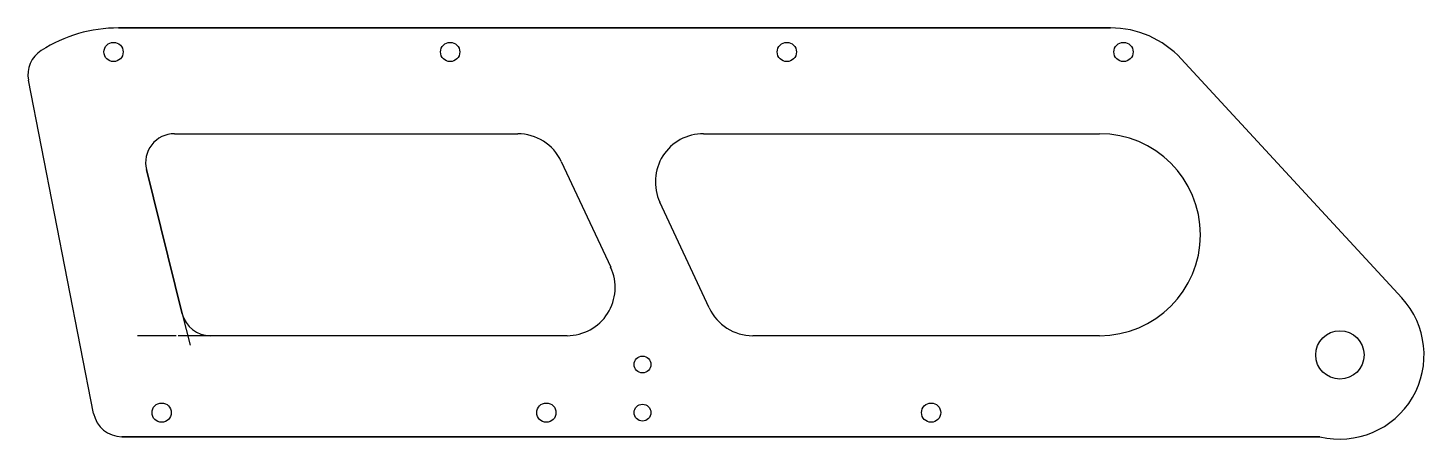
# Model space of a CAD drawing. Header units: millimetres. Extents: x 37 to 328, y -18 to 68.
import ezdxf

# ---------------------------------------------------------------- set-up
doc = ezdxf.new("R2010")
doc.units = ezdxf.units.MM
doc.linetypes.add('CENTERX2', pattern=[20.32, 12.7, -2.54, 2.54, -2.54])

msp = doc.modelspace()

# ---------------------------------------------------------------- linework, layer by layer
at = {"color": 7, "linetype": 'Continuous'}
for p, q in [((262.31, 68), (56.06, 68)), ((322.86, 11.87), (277, 61.56)), ((50.86, -12.15), (37.31, 57.11)), ((67.67, 46), (139.04, 46)), ((177.66, 46), (260, 46)), ((61.85, 38.56), (69.29, 8.56)), ((148.11, 40.23), (158.37, 18.23)), ((178.86, 9.77), (168.6, 31.77)), ((69.29, 8.56), (70.9, 2.06)), ((75.11, 4), (68.42, 4)), ((149.3, 4), (75.11, 4)), ((260, 4), (187.92, 4)), ((56.75, -17), (305.85, -17))]:
    msp.add_line(p, q, dxfattribs=at)
at = {"color": 7, "linetype": 'Continuous', "lineweight": 25}
for p, q in [((56.06, 68), (262.31, 68)), ((277, 61.56), (322.86, 11.87)), ((50.86, -12.15), (37.31, 57.11)), ((67.67, 46), (139.04, 46)), ((177.66, 46), (260, 46)), ((69.29, 8.56), (61.85, 38.56)), ((148.11, 40.23), (158.37, 18.23)), ((178.86, 9.77), (168.6, 31.77)), ((149.3, 4), (75.11, 4)), ((260, 4), (187.92, 4)), ((305.85, -17), (56.75, -17))]:
    msp.add_line(p, q, dxfattribs=at)
at = {"color": 7, "linetype": 'CENTERX2'}
msp.add_line((149.3, 4), (60, 4), dxfattribs=at)
at = {"color": 7, "linetype": 'Continuous'}
for centre, radius in [((55, 63), 2), ((125, 63), 2), ((195, 63), 2), ((265, 63), 2), ((310, 0), 5.03), ((165, -2), 1.75), ((65, -12), 2), ((145, -12), 2), ((165, -12), 1.75), ((225, -12), 2)]:
    msp.add_circle(centre, radius, dxfattribs=at)
at = {"color": 7, "linetype": 'Continuous', "lineweight": 25}
for centre, radius in [((55, 63), 2), ((125, 63), 2), ((195, 63), 2), ((265, 63), 2), ((310, 0), 5.03), ((165, -2), 1.75), ((65, -12), 2), ((145, -12), 2), ((165, -12), 1.75), ((225, -12), 2)]:
    msp.add_circle(centre, radius, dxfattribs=at)
at = {"color": 7, "linetype": 'Continuous'}
for centre, radius, start, end in [((56.06, 38), 30, 90, 122.4133), ((262.31, 48), 20, 42.7, 90), ((43.2, 58.26), 6, 122.4133, 191.0703), ((67.67, 40), 6, 90, 193.9337), ((139.04, 36), 10, 25, 90), ((177.66, 36), 10, 90, 205), ((260, 25), 21, 270, 90), ((149.3, 14), 10, 270, 25), ((310, 0), 17.5, 256.2709, 42.7), ((187.92, 14), 10, 205, 270), ((75.11, 10), 6, 193.9337, 270), ((56.75, -11), 6, 191.0703, 270)]:
    msp.add_arc(centre, radius, start, end, dxfattribs=at)
at = {"color": 7, "linetype": 'Continuous', "lineweight": 25}
for centre, radius, start, end in [((56.06, 38), 30, 90, 122.4133), ((262.31, 48), 20, 42.7, 90), ((43.2, 58.26), 6, 122.4133, 191.0703), ((67.67, 40), 6, 90, 193.9337), ((139.04, 36), 10, 25, 90), ((177.66, 36), 10, 90, 205), ((260, 25), 21, 270, 90), ((149.3, 14), 10, 270, 25), ((310, 0), 17.5, 256.2709, 42.7), ((187.92, 14), 10, 205, 270), ((75.11, 10), 6, 193.9337, 270), ((56.75, -11), 6, 191.0703, 270)]:
    msp.add_arc(centre, radius, start, end, dxfattribs=at)

doc.saveas('drawing.dxf')
